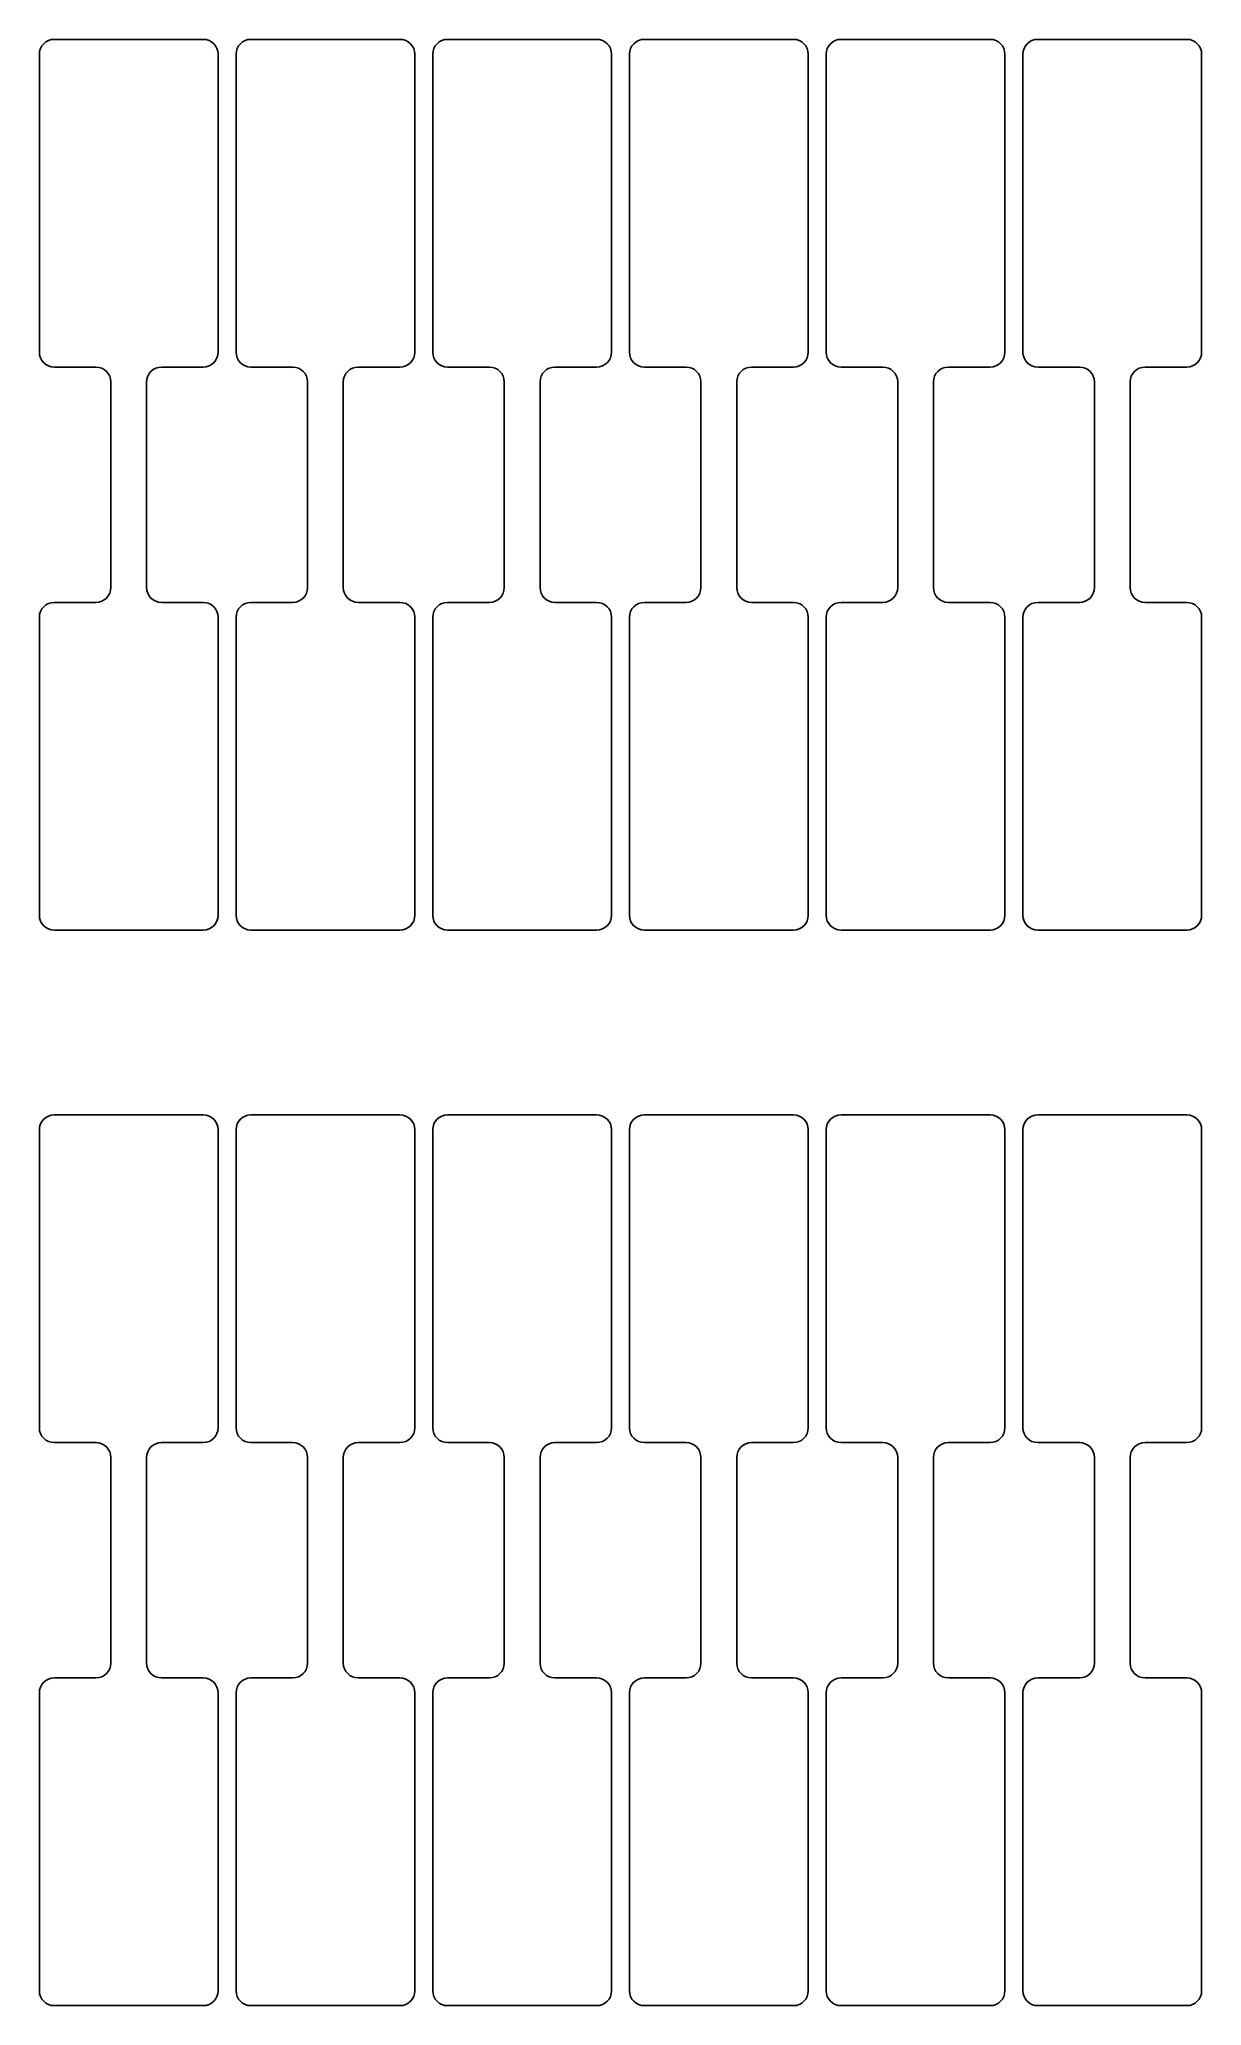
# Model space of a CAD drawing. Extents: x 0.4 to 39.4, y 2 to 68.
import ezdxf

# ---------------------------------------------------------------- set-up
doc = ezdxf.new("R2010")
doc.units = 0
doc.layers.add('CUT_THROUGH_ALL', color=3, linetype='CONTINUOUS')

msp = doc.modelspace()

# ---------------------------------------------------------------- linework, layer by layer
at = {"layer": 'CUT_THROUGH_ALL'}
for p, q in [((5.9, 68), (0.9, 68)), ((12.5, 68), (7.5, 68)), ((19.1, 68), (14.1, 68)), ((25.7, 68), (20.7, 68)), ((32.3, 68), (27.3, 68)), ((38.9, 68), (33.9, 68)), ((0.4, 67.5), (0.4, 57.5)), ((6.4, 57.5), (6.4, 67.5)), ((7, 67.5), (7, 57.5)), ((13, 57.5), (13, 67.5)), ((13.6, 67.5), (13.6, 57.5)), ((19.6, 57.5), (19.6, 67.5)), ((20.2, 67.5), (20.2, 57.5)), ((26.2, 57.5), (26.2, 67.5)), ((26.8, 67.5), (26.8, 57.5)), ((32.8, 57.5), (32.8, 67.5)), ((33.4, 67.5), (33.4, 57.5)), ((39.4, 57.5), (39.4, 67.5)), ((0.9, 57), (2.3, 57)), ((4.5, 57), (5.9, 57)), ((7.5, 57), (8.9, 57)), ((11.1, 57), (12.5, 57)), ((14.1, 57), (15.5, 57)), ((17.7, 57), (19.1, 57)), ((20.7, 57), (22.1, 57)), ((24.3, 57), (25.7, 57)), ((27.3, 57), (28.7, 57)), ((30.9, 57), (32.3, 57)), ((33.9, 57), (35.3, 57)), ((37.5, 57), (38.9, 57)), ((2.8, 56.5), (2.8, 49.6)), ((4, 49.6), (4, 56.5)), ((9.4, 56.5), (9.4, 49.6)), ((10.6, 49.6), (10.6, 56.5)), ((16, 56.5), (16, 49.6)), ((17.2, 49.6), (17.2, 56.5)), ((22.6, 56.5), (22.6, 49.6)), ((23.8, 49.6), (23.8, 56.5)), ((29.2, 56.5), (29.2, 49.6)), ((30.4, 49.6), (30.4, 56.5)), ((35.8, 56.5), (35.8, 49.6)), ((37, 49.6), (37, 56.5)), ((2.3, 49.1), (0.9, 49.1)), ((5.9, 49.1), (4.5, 49.1)), ((8.9, 49.1), (7.5, 49.1)), ((12.5, 49.1), (11.1, 49.1)), ((15.5, 49.1), (14.1, 49.1)), ((19.1, 49.1), (17.7, 49.1)), ((22.1, 49.1), (20.7, 49.1)), ((25.7, 49.1), (24.3, 49.1)), ((28.7, 49.1), (27.3, 49.1)), ((32.3, 49.1), (30.9, 49.1)), ((35.3, 49.1), (33.9, 49.1)), ((38.9, 49.1), (37.5, 49.1)), ((0.4, 48.6), (0.4, 38.6)), ((6.4, 38.6), (6.4, 48.6)), ((7, 48.6), (7, 38.6)), ((13, 38.6), (13, 48.6)), ((13.6, 48.6), (13.6, 38.6)), ((19.6, 38.6), (19.6, 48.6)), ((20.2, 48.6), (20.2, 38.6)), ((26.2, 38.6), (26.2, 48.6)), ((26.8, 48.6), (26.8, 38.6)), ((32.8, 38.6), (32.8, 48.6)), ((33.4, 48.6), (33.4, 38.6)), ((39.4, 38.6), (39.4, 48.6)), ((0.9, 38.1), (5.9, 38.1)), ((7.5, 38.1), (12.5, 38.1)), ((14.1, 38.1), (19.1, 38.1)), ((20.7, 38.1), (25.7, 38.1)), ((27.3, 38.1), (32.3, 38.1)), ((33.9, 38.1), (38.9, 38.1)), ((0.9, 31.9), (5.9, 31.9)), ((7.5, 31.9), (12.5, 31.9)), ((14.1, 31.9), (19.1, 31.9)), ((20.7, 31.9), (25.7, 31.9)), ((27.3, 31.9), (32.3, 31.9)), ((33.9, 31.9), (38.9, 31.9)), ((0.4, 21.4), (0.4, 31.4)), ((6.4, 31.4), (6.4, 21.4)), ((7, 21.4), (7, 31.4)), ((13, 31.4), (13, 21.4)), ((13.6, 21.4), (13.6, 31.4)), ((19.6, 31.4), (19.6, 21.4)), ((20.2, 21.4), (20.2, 31.4)), ((26.2, 31.4), (26.2, 21.4)), ((26.8, 21.4), (26.8, 31.4)), ((32.8, 31.4), (32.8, 21.4)), ((33.4, 21.4), (33.4, 31.4)), ((39.4, 31.4), (39.4, 21.4)), ((2.3, 20.9), (0.9, 20.9)), ((5.9, 20.9), (4.5, 20.9)), ((8.9, 20.9), (7.5, 20.9)), ((12.5, 20.9), (11.1, 20.9)), ((15.5, 20.9), (14.1, 20.9)), ((19.1, 20.9), (17.7, 20.9)), ((22.1, 20.9), (20.7, 20.9)), ((25.7, 20.9), (24.3, 20.9)), ((28.7, 20.9), (27.3, 20.9)), ((32.3, 20.9), (30.9, 20.9)), ((35.3, 20.9), (33.9, 20.9)), ((38.9, 20.9), (37.5, 20.9)), ((2.8, 13.5), (2.8, 20.4)), ((4, 20.4), (4, 13.5)), ((9.4, 13.5), (9.4, 20.4)), ((10.6, 20.4), (10.6, 13.5)), ((16, 13.5), (16, 20.4)), ((17.2, 20.4), (17.2, 13.5)), ((22.6, 13.5), (22.6, 20.4)), ((23.8, 20.4), (23.8, 13.5)), ((29.2, 13.5), (29.2, 20.4)), ((30.4, 20.4), (30.4, 13.5)), ((35.8, 13.5), (35.8, 20.4)), ((37, 20.4), (37, 13.5)), ((0.9, 13), (2.3, 13)), ((4.5, 13), (5.9, 13)), ((7.5, 13), (8.9, 13)), ((11.1, 13), (12.5, 13)), ((14.1, 13), (15.5, 13)), ((17.7, 13), (19.1, 13)), ((20.7, 13), (22.1, 13)), ((24.3, 13), (25.7, 13)), ((27.3, 13), (28.7, 13)), ((30.9, 13), (32.3, 13)), ((33.9, 13), (35.3, 13)), ((37.5, 13), (38.9, 13)), ((0.4, 2.5), (0.4, 12.5)), ((6.4, 12.5), (6.4, 2.5)), ((7, 2.5), (7, 12.5)), ((13, 12.5), (13, 2.5)), ((13.6, 2.5), (13.6, 12.5)), ((19.6, 12.5), (19.6, 2.5)), ((20.2, 2.5), (20.2, 12.5)), ((26.2, 12.5), (26.2, 2.5)), ((26.8, 2.5), (26.8, 12.5)), ((32.8, 12.5), (32.8, 2.5)), ((33.4, 2.5), (33.4, 12.5)), ((39.4, 12.5), (39.4, 2.5)), ((5.9, 2), (0.9, 2)), ((12.5, 2), (7.5, 2)), ((19.1, 2), (14.1, 2)), ((25.7, 2), (20.7, 2)), ((32.3, 2), (27.3, 2)), ((38.9, 2), (33.9, 2))]:
    msp.add_line(p, q, dxfattribs=at)
for centre, start, end in [((0.9, 67.5), 90, 180), ((5.9, 67.5), 0, 90), ((7.5, 67.5), 90, 180), ((12.5, 67.5), 0, 90), ((14.1, 67.5), 90, 180), ((19.1, 67.5), 0, 90), ((20.7, 67.5), 90, 180), ((25.7, 67.5), 0, 90), ((27.3, 67.5), 90, 180), ((32.3, 67.5), 0, 90), ((33.9, 67.5), 90, 180), ((38.9, 67.5), 0, 90), ((0.9, 57.5), 180, 270), ((5.9, 57.5), 270, 0), ((7.5, 57.5), 180, 270), ((12.5, 57.5), 270, 0), ((14.1, 57.5), 180, 270), ((19.1, 57.5), 270, 0), ((20.7, 57.5), 180, 270), ((25.7, 57.5), 270, 0), ((27.3, 57.5), 180, 270), ((32.3, 57.5), 270, 0), ((33.9, 57.5), 180, 270), ((38.9, 57.5), 270, 0), ((2.3, 56.5), 0, 90), ((4.5, 56.5), 90, 180), ((8.9, 56.5), 0, 90), ((11.1, 56.5), 90, 180), ((15.5, 56.5), 0, 90), ((17.7, 56.5), 90, 180), ((22.1, 56.5), 0, 90), ((24.3, 56.5), 90, 180), ((28.7, 56.5), 0, 90), ((30.9, 56.5), 90, 180), ((35.3, 56.5), 0, 90), ((37.5, 56.5), 90, 180), ((2.3, 49.6), 270, 0), ((4.5, 49.6), 180, 269.99377), ((8.9, 49.6), 270, 0), ((11.1, 49.6), 180, 269.99377), ((15.5, 49.6), 270, 0), ((17.7, 49.6), 180, 269.99377), ((22.1, 49.6), 270, 0), ((24.3, 49.6), 180, 269.99377), ((28.7, 49.6), 270, 0), ((30.9, 49.6), 180, 269.99377), ((35.3, 49.6), 270, 0), ((37.5, 49.6), 180, 269.99377), ((0.9, 48.6), 90, 180), ((5.9, 48.6), 0, 89.99377), ((7.5, 48.6), 90, 180), ((12.5, 48.6), 0, 89.99377), ((14.1, 48.6), 90, 180), ((19.1, 48.6), 0, 89.99377), ((20.7, 48.6), 90, 180), ((25.7, 48.6), 0, 89.99377), ((27.3, 48.6), 90, 180), ((32.3, 48.6), 0, 89.99377), ((33.9, 48.6), 90, 180), ((38.9, 48.6), 0, 89.99377), ((0.9, 38.6), 180, 270), ((5.9, 38.6), 270, 0), ((7.5, 38.6), 180, 270), ((12.5, 38.6), 270, 0), ((14.1, 38.6), 180, 270), ((19.1, 38.6), 270, 0), ((20.7, 38.6), 180, 270), ((25.7, 38.6), 270, 0), ((27.3, 38.6), 180, 270), ((32.3, 38.6), 270, 0), ((33.9, 38.6), 180, 270), ((38.9, 38.6), 270, 0), ((0.9, 31.4), 90, 180), ((5.9, 31.4), 0, 90), ((7.5, 31.4), 90, 180), ((12.5, 31.4), 0, 90), ((14.1, 31.4), 90, 180), ((19.1, 31.4), 0, 90), ((20.7, 31.4), 90, 180), ((25.7, 31.4), 0, 90), ((27.3, 31.4), 90, 180), ((32.3, 31.4), 0, 90), ((33.9, 31.4), 90, 180), ((38.9, 31.4), 0, 90), ((0.9, 21.4), 180, 270), ((5.9, 21.4), 270.00623, 360), ((7.5, 21.4), 180, 270), ((12.5, 21.4), 270.00623, 0), ((14.1, 21.4), 180, 270), ((19.1, 21.4), 270.00623, 360), ((20.7, 21.4), 180, 270), ((25.7, 21.4), 270.00623, 0), ((27.3, 21.4), 180, 270), ((32.3, 21.4), 270.00623, 0), ((33.9, 21.4), 180, 270), ((38.9, 21.4), 270.00623, 0), ((2.3, 20.4), 360, 90), ((4.5, 20.4), 90.00623, 180), ((8.9, 20.4), 360, 90), ((11.1, 20.4), 90.00623, 180), ((15.5, 20.4), 0, 90), ((17.7, 20.4), 90.00623, 180), ((22.1, 20.4), 0, 90), ((24.3, 20.4), 90.00623, 180), ((28.7, 20.4), 0, 90), ((30.9, 20.4), 90.00623, 180), ((35.3, 20.4), 0, 90), ((37.5, 20.4), 90.00623, 180), ((2.3, 13.5), 270, 0), ((4.5, 13.5), 180, 270), ((8.9, 13.5), 270, 0), ((11.1, 13.5), 180, 270), ((15.5, 13.5), 270, 0), ((17.7, 13.5), 180, 270), ((22.1, 13.5), 270, 0), ((24.3, 13.5), 180, 270), ((28.7, 13.5), 270, 0), ((30.9, 13.5), 180, 270), ((35.3, 13.5), 270, 0), ((37.5, 13.5), 180, 270), ((0.9, 12.5), 90, 180), ((5.9, 12.5), 0, 90), ((7.5, 12.5), 90, 180), ((12.5, 12.5), 360, 90), ((14.1, 12.5), 90, 180), ((19.1, 12.5), 360, 90), ((20.7, 12.5), 90, 180), ((25.7, 12.5), 360, 90), ((27.3, 12.5), 90, 180), ((32.3, 12.5), 0, 90), ((33.9, 12.5), 90, 180), ((38.9, 12.5), 0, 90), ((0.9, 2.5), 180, 270), ((5.9, 2.5), 270, 0), ((7.5, 2.5), 180, 270), ((12.5, 2.5), 270, 0), ((14.1, 2.5), 180, 270), ((19.1, 2.5), 270, 0), ((20.7, 2.5), 180, 270), ((25.7, 2.5), 270, 360), ((27.3, 2.5), 180, 270), ((32.3, 2.5), 270, 0), ((33.9, 2.5), 180, 270), ((38.9, 2.5), 270, 0)]:
    msp.add_arc(centre, 0.5, start, end, dxfattribs=at)

doc.saveas('drawing.dxf')
